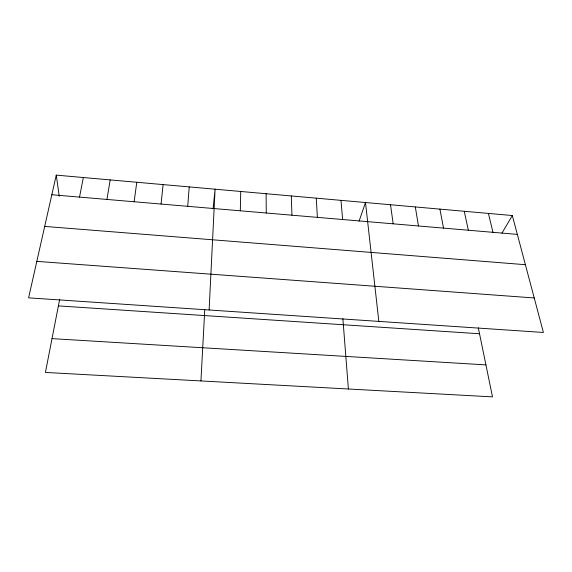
<?xml version="1.0" encoding="UTF-8"?>
<svg xmlns="http://www.w3.org/2000/svg" width="572" height="572" viewBox="0 0 572 572"><rect width="100%" height="100%" fill="white"/><g stroke="black" fill="none" stroke-linecap="round" stroke-linejoin="round"><path stroke-width="0.86" d="M240.311 210.803L240.726 191.47M209.116 309.988L215.093 189.196L213.077 208.787M200.936 380.945L204.776 309.409M187.716 206.32L189.225 186.901M161.047 204.047L163.12 184.592M134.127 201.759L136.772 182.254M106.957 199.442L110.181 179.901M59.71 299.149L45.424 372.443L492.499 396.875L478.306 327.806M79.529 197.104L83.348 177.52M56.256 175.125L28.6 297.848L543.4 332.461L512.326 215.537L56.256 175.125L59.238 196.217M359.059 221.221L365.494 202.524L378.836 321.4M501.973 233.097L512.326 215.537M52.016 338.631L485.928 364.886M58.394 305.891L479.536 333.769M36.822 261.375L534.234 297.969M44.702 226.412L525.396 264.7M51.837 194.745L517.338 234.398M488.402 213.413L492.957 232.318M464.257 211.275L468.354 230.223M439.904 209.116L443.522 228.106M415.322 206.942L418.461 225.976M390.519 204.74L393.171 223.824M340.983 200.35L342.635 219.519M342.878 318.697L348.384 389.003M316.252 198.162L317.403 217.367M291.305 195.953L291.942 215.201M266.13 193.722L266.245 213.006"/></g></svg>
